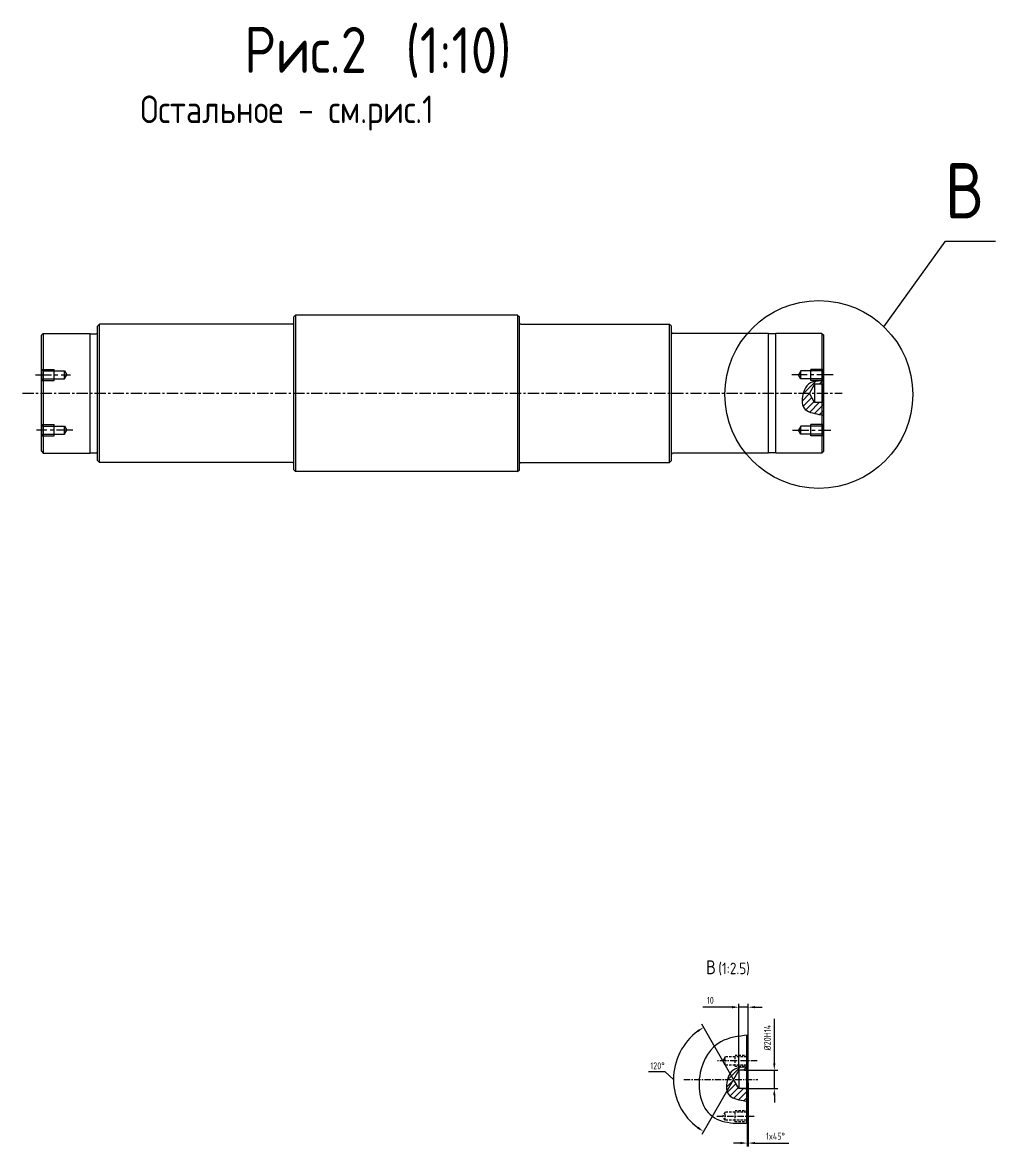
# Model space of a CAD drawing. Extents: x 2330 to 5657, y -2118 to -599.
# Drawn here: x 4600 to 5657, y -2118 to -897 of the extents above; entities that cross this region are included whole.
import ezdxf
from ezdxf.enums import TextEntityAlignment as Align

# ---------------------------------------------------------------- set-up
doc = ezdxf.new("R2010")
doc.units = 0
doc.header["$LTSCALE"] = 14
doc.linetypes.add('CENTER', pattern=[2, 1.25, -0.25, 0.25, -0.25])
doc.linetypes.add('HIDDEN', pattern=[9.525, 6.35, -3.175])
for name, color, linetype in [('BORD', 1, 'CONTINUOUS'), ('CEN', 5, 'CENTER'), ('Con', 6, 'CONTINUOUS'), ('CONT', 6, 'CONTINUOUS'), ('DIM', 7, 'CONTINUOUS'), ('HATCH', 2, 'CONTINUOUS'), ('Hide', 2, 'HIDDEN'), ('TEXT', 3, 'CONTINUOUS'), ('TEXTB', 6, 'CONTINUOUS')]:
    doc.layers.add(name, color=color, linetype=linetype)
doc.styles.add('STYLE1', font='romans.shx', dxfattribs={"width": 0.8})
doc.dimstyles.new('LIN 10', dxfattribs={"dimscale": 10, "dimtxt": 3, "dimasz": 3, "dimexe": 1.5, "dimexo": 0, "dimgap": 1.5, "dimtad": 1, "dimdec": 0, "dimrnd": 0.5, "dimtxsty": 'STYLE1', "dimcen": 0, "dimdle": 2, "dimclrd": 256, "dimclrt": 3, "dimadec": 1, "dimazin": 0, "dimtfac": 0.666667, "dimtdec": 0, "dimtmove": 0, "dimatfit": 2, "dimfxl": 1, "dimtvp": 0.833333, "dimtolj": 1, "dimtzin": 0, "dimarcsym": 0})

# ---------------------------------------------------------------- blocks, each defined once
blk = doc.blocks.new('ZNAK21')
at = {"layer": 'TEXT', "style": 'STYLE1', "width": 0.8}
blk.add_text('Остальное - см.рис.1', height=3, dxfattribs=at).set_placement((-0.32, 0.02))
at = {"layer": 'TEXTB', "style": 'STYLE1', "width": 0.8}
blk.add_text('Рис.2', height=5, dxfattribs=at).set_placement((10.96, 5.47))
blk = doc.blocks.new('*D43')
at = {"layer": 'DIM', "color": 0, "lineweight": -2, "transparency": 16777216}
for p, q in [((5387.2, -2049.4), (5387.2, -2118.4)), ((5388.2, -2049.4), (5388.2, -2118.4))]:
    blk.add_line(p, q, dxfattribs=at)
at = {"layer": 'DIM', "lineweight": -2, "transparency": 16777216}
for p, q in [((5379.7, -2114.7), (5372.2, -2114.7)), ((5387.2, -2114.7), (5388.2, -2114.7)), ((5395.7, -2114.7), (5432.4, -2114.7))]:
    blk.add_line(p, q, dxfattribs=at)
at = {"layer": 'DIM', "transparency": 16777216}
for points in [[(5379.7, -2113.4), (5379.7, -2115.9), (5387.2, -2114.7)], [(5395.7, -2113.4), (5395.7, -2115.9), (5388.2, -2114.7)]]:
    blk.add_solid(points, dxfattribs=at)
at = {"layer": 'DIM', "color": 3, "transparency": 16777216, "insert": (5417.8, -2107.2), "char_height": 7.5, "attachment_point": 5, "style": 'STYLE1'}
blk.add_mtext('\\A1;1x45%%d', dxfattribs=at)
blk = doc.blocks.new('*D44')
at = {"layer": 'DIM', "lineweight": -2, "transparency": 16777216}
for p, q in [((5416.6, -2028), (5416.6, -1979.9)), ((5416.6, -2055.5), (5416.6, -2035.5)), ((5416.6, -2063), (5416.6, -2070.5))]:
    blk.add_line(p, q, dxfattribs=at)
at = {"layer": 'DIM', "color": 0, "lineweight": -2, "transparency": 16777216}
for p, q in [((5384.2, -2035.5), (5420.3, -2035.5)), ((5384.2, -2055.5), (5420.3, -2055.5))]:
    blk.add_line(p, q, dxfattribs=at)
at = {"layer": 'DIM', "transparency": 16777216}
for points in [[(5415.3, -2028), (5417.8, -2028), (5416.6, -2035.5)], [(5415.3, -2063), (5417.8, -2063), (5416.6, -2055.5)]]:
    blk.add_solid(points, dxfattribs=at)
at = {"layer": 'DIM', "color": 3, "transparency": 16777216, "insert": (5409.1, -2000.2), "char_height": 7.5, "attachment_point": 5, "rotation": 90, "style": 'STYLE1'}
blk.add_mtext('\\A1;%%c20H14', dxfattribs=at)
blk = doc.blocks.new('*D45')
at = {"layer": 'DIM', "color": 0, "lineweight": -2, "transparency": 16777216}
for p, q in [((5378.2, -2035.5), (5378.2, -1963.3)), ((5388.2, -1997.5), (5388.2, -1963.3))]:
    blk.add_line(p, q, dxfattribs=at)
at = {"layer": 'DIM', "lineweight": -2, "transparency": 16777216}
for p, q in [((5370.7, -1967.1), (5339, -1967.1)), ((5388.2, -1967.1), (5378.2, -1967.1)), ((5395.7, -1967.1), (5403.2, -1967.1))]:
    blk.add_line(p, q, dxfattribs=at)
at = {"layer": 'DIM', "transparency": 16777216}
for points in [[(5370.7, -1965.8), (5370.7, -1968.3), (5378.2, -1967.1)], [(5395.7, -1965.8), (5395.7, -1968.3), (5388.2, -1967.1)]]:
    blk.add_solid(points, dxfattribs=at)
at = {"layer": 'DIM', "color": 3, "transparency": 16777216, "insert": (5347.1, -1959.6), "char_height": 7.5, "attachment_point": 5, "style": 'STYLE1'}
blk.add_mtext('\\A1;10', dxfattribs=at)
blk = doc.blocks.new('ZNAK01')
at = {"layer": 'TEXTB', "style": 'STYLE1', "width": 0.8}
blk.add_attdef('А', text='', height=6, dxfattribs=at).set_placement((3.95, -0.02), align=Align.RIGHT)
blk.add_attdef('SC(1)', (5.07, -0.02), '', height=5, dxfattribs=at)

msp = doc.modelspace()

# ---------------------------------------------------------------- hatches: boundary and pattern name
at = {"layer": 'HATCH'}
h = msp.add_hatch(dxfattribs=at)
h.set_pattern_fill('ANSI31', color=256, scale=1.5)
edge = h.paths.add_edge_path()
edge.add_spline(control_points=[(5447.9, -1300.3), (5448, -1299.9), (5449.2, -1296), (5452.7, -1289.1), (5462.6, -1286.7), (5468.3, -1286.9), (5470.3, -1287)], knot_values=[0, 0, 0, 0, 0.955585, 11.294955, 22.337271, 28.556324, 28.556324, 28.556324, 28.556324], degree=3, periodic=0)
edge.add_line((5470.3, -1287), (5470.3, -1289.3))
edge.add_line((5470.3, -1289.3), (5469.3, -1290.3))
edge.add_line((5469.3, -1290.3), (5460.3, -1290.3))
edge.add_line((5460.3, -1290.3), (5454.6, -1300.3))
edge.add_line((5454.6, -1300.3), (5447.9, -1300.3))
edge = h.paths.add_edge_path()
edge.add_spline(control_points=[(5470.3, -1324.2), (5468.6, -1323.9), (5461, -1322.4), (5445.6, -1319.5), (5446.3, -1306), (5447.9, -1300.3)], knot_values=[28.556324, 28.556324, 28.556324, 28.556324, 33.750947, 51.366114, 67.567729, 67.567729, 67.567729, 67.567729], degree=3, periodic=0)
edge.add_line((5447.9, -1300.3), (5454.6, -1300.3))
edge.add_line((5454.6, -1300.3), (5460.3, -1310.3))
edge.add_line((5460.3, -1310.3), (5469.3, -1310.3))
edge.add_line((5469.3, -1310.3), (5470.3, -1311.3))
edge.add_line((5470.3, -1311.3), (5470.3, -1324.2))
h = msp.add_hatch(dxfattribs=at)
h.set_pattern_fill('ANSI31', color=256, scale=1.5)
h.set_pattern_definition([(45, (-82.1686, -745.282), (-3.367596, 3.367596), [])])
edge = h.paths.add_edge_path()
edge.add_spline(control_points=[(5365.8, -2045.5), (5365.9, -2045.2), (5367.1, -2041.3), (5370.5, -2034.4), (5380.4, -2032), (5386.1, -2032.2), (5388.2, -2032.3)], knot_values=[0, 0, 0, 0, 0.955585, 11.294955, 22.337271, 28.556324, 28.556324, 28.556324, 28.556324], degree=3, periodic=0)
edge.add_line((5388.2, -2032.3), (5388.2, -2034.5))
edge.add_line((5388.2, -2034.5), (5387.2, -2035.5))
edge.add_line((5387.2, -2035.5), (5378.2, -2035.5))
edge.add_line((5378.2, -2035.5), (5372.4, -2045.5))
edge.add_line((5372.4, -2045.5), (5365.8, -2045.5))
edge = h.paths.add_edge_path()
edge.add_spline(control_points=[(5388.2, -2069.5), (5386.5, -2069.2), (5378.8, -2067.7), (5363.4, -2064.8), (5364.1, -2051.3), (5365.8, -2045.5)], knot_values=[28.556324, 28.556324, 28.556324, 28.556324, 33.750947, 51.366114, 67.567729, 67.567729, 67.567729, 67.567729], degree=3, periodic=0)
edge.add_line((5365.8, -2045.5), (5372.4, -2045.5))
edge.add_line((5372.4, -2045.5), (5378.2, -2055.5))
edge.add_line((5378.2, -2055.5), (5387.2, -2055.5))
edge.add_line((5387.2, -2055.5), (5388.2, -2056.5))
edge.add_line((5388.2, -2056.5), (5388.2, -2069.5))

# ---------------------------------------------------------------- linework, layer by layer
at = {"layer": 'BORD'}
for points, knots in [([(5470.3, -1287), (5468.3, -1286.9), (5462.6, -1286.7), (5452.7, -1289.1), (5446.7, -1301), (5445.2, -1319.4), (5461, -1322.4), (5468.6, -1323.9), (5470.3, -1324.2)], [0, 0, 0, 0, 6.219053, 17.261369, 27.600739, 44.757939, 62.373105, 67.567729, 67.567729, 67.567729, 67.567729]), ([(5388.2, -1997.5), (5377.6, -1998.6), (5353.2, -2001.4), (5329.3, -2039.2), (5338.3, -2085.8), (5369.5, -2093.7), (5382.8, -2093.1), (5388.2, -2092.8)], [0, 0, 0, 0, 30.497409, 70.789518, 119.973729, 143.688673, 159.981888, 159.981888, 159.981888, 159.981888]), ([(5388.2, -2032.3), (5386.1, -2032.2), (5380.4, -2032), (5370.5, -2034.4), (5364.5, -2046.2), (5363, -2064.7), (5378.8, -2067.7), (5386.5, -2069.2), (5388.2, -2069.5)], [0, 0, 0, 0, 6.219053, 17.261369, 27.600739, 44.757939, 62.373105, 67.567729, 67.567729, 67.567729, 67.567729])]:
    msp.add_open_spline(points, degree=3, knots=knots, dxfattribs=at)
at = {"layer": 'CEN'}
for p, q in [((4614.2, -1280.3), (4652.2, -1280.3)), ((5480.3, -1280.1), (5435.5, -1280.1)), ((4654.8, -1340.3), (4615.5, -1340.3)), ((5436.4, -1340.3), (5477.8, -1340.3))]:
    msp.add_line(p, q, dxfattribs=at)
at = {"layer": 'CEN', "ltscale": 0.7}
msp.add_line((4600.2, -1300.3), (5490.1, -1300.3), dxfattribs=at)
at = {"layer": 'CEN', "ltscale": 0.4}
for p, q in [((5398.1, -2025.4), (5353.4, -2025.4)), ((5318.2, -2045.5), (5398.8, -2045.5)), ((5354.2, -2085.5), (5395.7, -2085.5))]:
    msp.add_line(p, q, dxfattribs=at)
at = {"layer": 'Con'}
for p, q in [((5460.3, -1290.3), (5454.6, -1300.3)), ((5469.3, -1290.3), (5460.3, -1290.3)), ((5460.3, -1290.3), (5460.3, -1310.3)), ((5469.3, -1290.3), (5470.3, -1289.3)), ((5469.3, -1290.3), (5469.3, -1310.3)), ((5460.3, -1310.3), (5454.6, -1300.3)), ((5469.3, -1310.3), (5460.3, -1310.3)), ((5469.3, -1310.3), (5470.3, -1311.3)), ((5378.2, -2035.5), (5372.4, -2045.5)), ((5387.2, -2035.5), (5378.2, -2035.5)), ((5378.2, -2035.5), (5378.2, -2055.5)), ((5378.2, -2035.5), (5378.2, -2055.5)), ((5387.2, -2035.5), (5388.2, -2034.5)), ((5387.2, -2035.5), (5387.2, -2055.5)), ((5378.2, -2055.5), (5372.4, -2045.5)), ((5387.2, -2055.5), (5378.2, -2055.5)), ((5387.2, -2055.5), (5388.2, -2056.5))]:
    msp.add_line(p, q, dxfattribs=at)
at = {"layer": 'CONT'}
for p, q in [((4894.8, -1217.3), (4896.8, -1215.3)), ((4894.8, -1383.3), (4894.8, -1217.3)), ((5137.8, -1215.3), (4896.8, -1215.3)), ((4896.8, -1215.3), (4896.8, -1385.3)), ((5137.8, -1215.3), (5139.8, -1217.3)), ((5137.8, -1215.3), (5137.8, -1385.3)), ((5139.8, -1383.3), (5139.8, -1217.3)), ((4683.8, -1225.3), (4681.8, -1227.3)), ((4681.8, -1373.3), (4681.8, -1227.3)), ((4683.8, -1375.3), (4683.8, -1225.3)), ((4893.3, -1225.3), (4683.8, -1225.3)), ((5141.3, -1225.3), (5302.8, -1225.3)), ((5302.8, -1375.3), (5302.8, -1225.3)), ((5302.8, -1225.3), (5304.8, -1227.3)), ((5304.8, -1373.3), (5304.8, -1227.3)), ((4620.8, -1237.3), (4622.8, -1235.3)), ((4620.8, -1363.3), (4620.8, -1237.3)), ((4622.8, -1235.3), (4673.8, -1235.3)), ((4622.8, -1235.3), (4622.8, -1287)), ((4673.8, -1365.3), (4673.8, -1235.3)), ((4673.8, -1235.8), (4680.3, -1235.8)), ((5410.3, -1235.3), (5306.3, -1235.3)), ((5410.3, -1365.3), (5410.3, -1235.3)), ((5418.3, -1235.8), (5410.3, -1235.8)), ((5418.3, -1365.3), (5418.3, -1235.3)), ((5468.3, -1235.3), (5418.3, -1235.3)), ((5468.3, -1235.3), (5470.3, -1237.3)), ((5468.3, -1235.3), (5468.3, -1365.3)), ((5470.3, -1363.3), (5470.3, -1237.3)), ((4622.8, -1268.7), (4622.8, -1365.3)), ((4620.8, -1363.3), (4622.8, -1365.3)), ((4622.8, -1365.3), (4673.8, -1365.3)), ((4673.8, -1364.8), (4680.3, -1364.8)), ((4673.8, -1364.8), (4680.3, -1364.8)), ((5410.3, -1365.3), (5306.3, -1365.3)), ((5407.3, -1365.3), (5311.8, -1365.3)), ((5418.3, -1364.8), (5410.3, -1364.8)), ((5468.3, -1365.3), (5418.3, -1365.3)), ((5468.3, -1365.3), (5470.3, -1363.3)), ((4683.8, -1375.3), (4681.8, -1373.3)), ((4893.3, -1375.3), (4683.8, -1375.3)), ((5141.3, -1375.3), (5302.8, -1375.3)), ((5302.8, -1375.3), (5304.8, -1373.3)), ((4894.8, -1383.3), (4896.8, -1385.3)), ((5137.8, -1385.3), (4896.8, -1385.3)), ((5137.8, -1385.3), (5139.8, -1383.3)), ((5386.2, -1997.7), (5386.2, -2092.9)), ((5388.2, -2092.8), (5388.2, -1997.5))]:
    msp.add_line(p, q, dxfattribs=at)
for centre, start, end in [((4893.3, -1223.8), 270, 0), ((5141.3, -1223.8), 180, 270), ((4680.3, -1234.3), 270, 360), ((5306.3, -1233.8), 180, 270), ((4680.3, -1366.3), 0, 90), ((5306.3, -1366.8), 90, 180), ((4893.3, -1376.8), 0, 90), ((5141.3, -1376.8), 90, 180)]:
    msp.add_arc(centre, 1.5, start, end, dxfattribs=at)
at = {"layer": 'DIM'}
for p, q in [((5535.6, -1228.1), (5602.3, -1135.1)), ((5602.3, -1135.1), (5656.7, -1135.1)), ((5372.4, -2045.5), (5337.9, -1985.7)), ((5298.2, -2037.4), (5279.8, -2037.4)), ((5307.1, -2045.5), (5298.2, -2037.4)), ((5372.4, -2045.5), (5337.9, -2105.4))]:
    msp.add_line(p, q, dxfattribs=at)
msp.add_circle((5464.9, -1301.5), 102, dxfattribs=at)
msp.add_arc((5372.4, -2045.5), 65.3, 126.583, 233.417, dxfattribs=at)
for points in [[(5332.8, -1992.1), (5334.1, -1994.1), (5339.7, -1989)], [(5334.1, -2096.9), (5332.8, -2099), (5339.7, -2102.1)]]:
    msp.add_solid(points, dxfattribs=at)
at = {"layer": 'Hide'}
for p, q in [((4620.8, -1274.3), (4634.8, -1274.3)), ((4622.4, -1275.9), (4620.8, -1274.3)), ((4622.4, -1275.9), (4634.8, -1275.9)), ((4622.4, -1275.9), (4622.4, -1284.7)), ((4634.8, -1286.3), (4634.8, -1274.3)), ((4634.8, -1275.9), (4645.8, -1275.9)), ((4645.8, -1284.7), (4645.8, -1275.9)), ((4645.8, -1275.9), (4648.4, -1280.3)), ((4645.8, -1284.7), (4648.4, -1280.3)), ((5445.3, -1275.9), (5442.8, -1280.3)), ((5445.3, -1284.7), (5442.8, -1280.3)), ((5445.3, -1284.7), (5445.3, -1275.9)), ((5456.3, -1275.9), (5445.3, -1275.9)), ((5456.3, -1286.3), (5456.3, -1274.3)), ((5470.3, -1274.3), (5456.3, -1274.3)), ((5468.7, -1275.9), (5456.3, -1275.9)), ((5468.7, -1275.9), (5470.3, -1274.3)), ((5468.7, -1275.9), (5468.7, -1284.7)), ((4622.4, -1284.7), (4620.8, -1286.3)), ((4620.8, -1286.3), (4634.8, -1286.3)), ((4622.4, -1284.7), (4634.8, -1284.7)), ((4634.8, -1284.7), (4645.8, -1284.7)), ((5456.3, -1284.7), (5445.3, -1284.7)), ((5468.7, -1284.7), (5456.3, -1284.7)), ((5470.3, -1286.3), (5456.3, -1286.3)), ((5470.3, -1286.3), (5456.3, -1286.3)), ((5468.7, -1284.7), (5470.3, -1286.3)), ((4620.8, -1334.3), (4634.8, -1334.3)), ((4622.4, -1335.9), (4620.8, -1334.3)), ((4622.4, -1335.9), (4634.8, -1335.9)), ((4622.4, -1335.9), (4622.4, -1344.7)), ((4634.8, -1346.3), (4634.8, -1334.3)), ((4634.8, -1335.9), (4645.8, -1335.9)), ((4645.8, -1344.7), (4645.8, -1335.9)), ((4645.8, -1335.9), (4648.4, -1340.3)), ((4645.8, -1344.7), (4648.4, -1340.3)), ((5445.3, -1335.9), (5442.8, -1340.3)), ((5445.3, -1344.7), (5442.8, -1340.3)), ((5445.3, -1344.7), (5445.3, -1335.9)), ((5456.3, -1335.9), (5445.3, -1335.9)), ((5456.3, -1346.3), (5456.3, -1334.3)), ((5470.3, -1334.3), (5456.3, -1334.3)), ((5468.7, -1335.9), (5456.3, -1335.9)), ((5468.7, -1335.9), (5470.3, -1334.3)), ((5468.7, -1335.9), (5468.7, -1344.7)), ((4622.4, -1344.7), (4620.8, -1346.3)), ((4620.8, -1346.3), (4634.8, -1346.3)), ((4622.4, -1344.7), (4634.8, -1344.7)), ((4634.8, -1344.7), (4645.8, -1344.7)), ((5456.3, -1344.7), (5445.3, -1344.7)), ((5468.7, -1344.7), (5456.3, -1344.7)), ((5470.3, -1346.3), (5456.3, -1346.3)), ((5468.7, -1344.7), (5470.3, -1346.3)), ((5363.2, -2021.1), (5360.6, -2025.5)), ((5363.2, -2029.9), (5360.6, -2025.5))]:
    msp.add_line(p, q, dxfattribs=at)
at = {"layer": 'Hide', "ltscale": 0.03}
for p, q in [((5363.2, -2029.9), (5363.2, -2021.1)), ((5374.2, -2021.1), (5363.2, -2021.1)), ((5374.2, -2031.5), (5374.2, -2019.5)), ((5388.2, -2019.5), (5374.2, -2019.5)), ((5386.6, -2021.1), (5374.2, -2021.1)), ((5386.6, -2021.1), (5388.2, -2019.5)), ((5386.6, -2021.1), (5386.6, -2029.9)), ((5374.2, -2029.9), (5363.2, -2029.9)), ((5386.6, -2029.9), (5374.2, -2029.9)), ((5388.2, -2031.5), (5374.2, -2031.5)), ((5388.2, -2031.5), (5374.2, -2031.5)), ((5386.6, -2029.9), (5388.2, -2031.5)), ((5363.2, -2081.1), (5360.6, -2085.5)), ((5363.2, -2089.9), (5360.6, -2085.5)), ((5363.2, -2089.9), (5363.2, -2081.1)), ((5374.2, -2081.1), (5363.2, -2081.1)), ((5374.2, -2091.5), (5374.2, -2079.5)), ((5388.2, -2079.5), (5374.2, -2079.5)), ((5386.6, -2081.1), (5374.2, -2081.1)), ((5386.6, -2081.1), (5388.2, -2079.5)), ((5386.6, -2081.1), (5386.6, -2089.9)), ((5374.2, -2089.9), (5363.2, -2089.9)), ((5386.6, -2089.9), (5374.2, -2089.9)), ((5388.2, -2091.5), (5374.2, -2091.5)), ((5386.6, -2089.9), (5388.2, -2091.5))]:
    msp.add_line(p, q, dxfattribs=at)

# ---------------------------------------------------------------- block references
at = {"layer": 'DIM', "xscale": 10, "yscale": 10, "zscale": 10}
msp.add_blockref('ZNAK21', (4731.4, -1007), dxfattribs=at)
at = {"layer": 'DIM', "xscale": 2.5, "yscale": 2.5, "zscale": 2.5}
msp.add_blockref('ZNAK01', (5343.1, -1931.2), dxfattribs=at).add_auto_attribs({'А': 'В', 'SC(1)': '(1:2.5)'})

# ---------------------------------------------------------------- texts
at = {"layer": 'DIM', "color": 3, "insert": (5289.7, -2030.8), "char_height": 7.5, "attachment_point": 5, "style": 'STYLE1'}
msp.add_mtext('\\A1;120°', dxfattribs=at)
at = {"layer": 'TEXTB', "style": 'STYLE1', "width": 0.8}
msp.add_attdef('(1:10)', (5016.2, -952.7), '(1:1)(1)', height=50, dxfattribs=at)
msp.add_attdef('В', text='А', height=60, dxfattribs=at).set_placement((5643.9, -1110.2), align=Align.RIGHT)

# ---------------------------------------------------------------- dimensions: what is measured, and where the dimension line sits
at = {"layer": 'DIM'}
dim = msp.add_linear_dim(base=(5388.2, -1967.1), p1=(5378.2, -2035.5), p2=(5388.2, -1997.5), angle=180, dimstyle='LIN 10', override={"dimscale": 2.5}, dxfattribs=at)
dim.commit()
dim.dimension.update_dxf_attribs({"geometry": '*D45', "text_midpoint": (5347.1, -1967.1), "dimtype": 160})
for base, p1, p2, angle, text, picture, middle in [((5416.6, -2035.5), (5384.2, -2055.5), (5384.2, -2035.5), 90, '%%c<>H14', '*D44', (5409.1, -2000.2)), ((5388.2, -2114.7), (5387.2, -2049.4), (5388.2, -2049.4), 180, '<>x45%%d', '*D43', (5417.8, -2107.2))]:
    dim = msp.add_linear_dim(base=base, p1=p1, p2=p2, angle=angle, text=text, dimstyle='LIN 10', override={"dimscale": 2.5}, dxfattribs=at)
    dim.commit()
    dim.dimension.update_dxf_attribs({"geometry": picture, "text_midpoint": middle})

doc.saveas('drawing.dxf')
